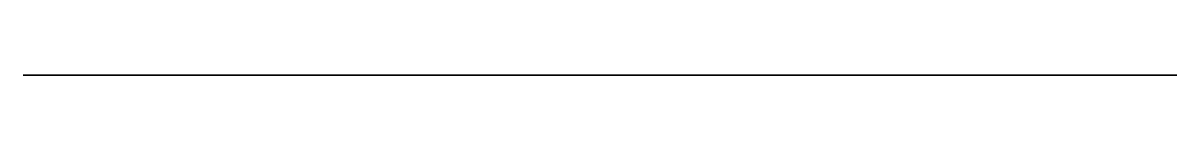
# Model space of a CAD drawing. Header units: centimetres. Extents: x -25 to 15, y 0 to 0.
import ezdxf

# ---------------------------------------------------------------- set-up
doc = ezdxf.new("R2010")
doc.units = ezdxf.units.CM
doc.header["$MEASUREMENT"] = 0
doc.layers.add('', color=7, linetype='Continuous')

msp = doc.modelspace()

# ---------------------------------------------------------------- linework, layer by layer
at = {"layer": ''}
for p, q in [((-25, 0, 4), (15, 0, 4)), ((-25, 0, -5.5), (-25, 0, 4)), ((15, 0, -5.5), (-25, 0, -5.5)), ((15, 0, 4), (15, 0, -5.5))]:
    msp.add_line(p, q, dxfattribs=at)
msp.add_point((0, 0), dxfattribs=at)
msp.add_point((0, 0), dxfattribs=at)

doc.saveas('drawing.dxf')
